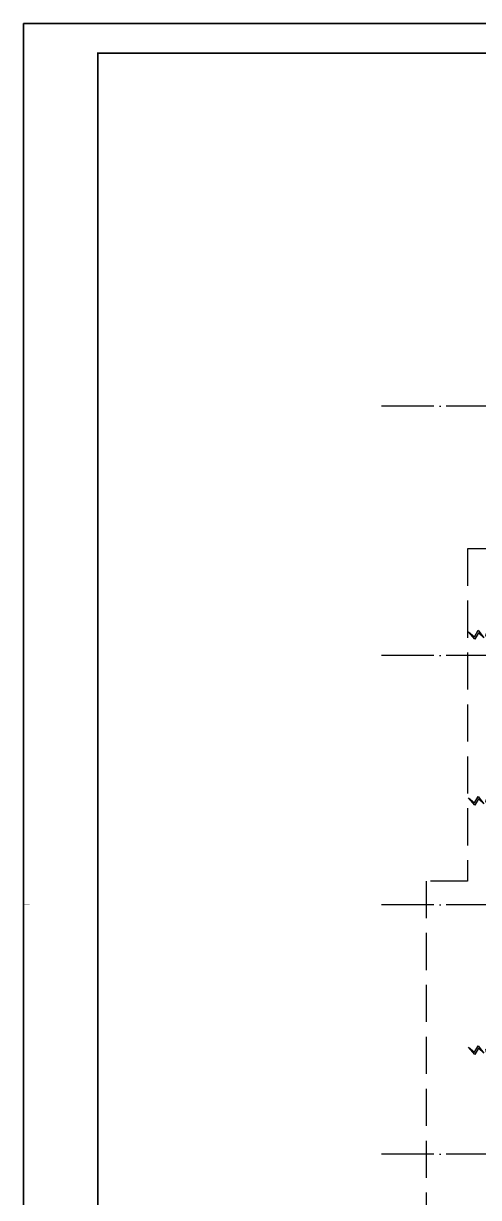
# Model space of a CAD drawing. Extents: x -186750 to 855523, y -12902 to 560425.
# Drawn here: x 687321 to 702639, y 6934 to 46500 of the extents above; entities that cross this region are included whole.
import ezdxf
from ezdxf.xclip import XClip

# ---------------------------------------------------------------- set-up
doc = ezdxf.new("R2010")
doc.units = 0
doc.header["$LTSCALE"] = 1000
doc.header["$MEASUREMENT"] = 0
doc.header["$XCLIPFRAME"] = 0
for name, pattern in [('104-10 轴网$0$DOTE', [2.4200000000000004, 2, -0.2, 0.02, -0.2]), ('8#楼幕墙$0$109-34 轴网$0$L1$0$$AUDIT_BAD_LTYPE1', [0]), ('8#楼幕墙$0$DASH', [0.35, 0.25, -0.1]), ('X-104 8#10#平面$0$109-34 轴网$0$L1$0$$AUDIT_BAD_LTYPE1', [0]), ('X-104 8#10#平面$0$DASH', [0.35, 0.25, -0.1])]:
    doc.linetypes.add(name, pattern=pattern)
for name, color, linetype in [('104-10 轴网$0$A_AXIS-轴线', 252, '104-10 轴网$0$DOTE'), ('8#楼幕墙$0$A-C_玻璃幕墙', 140, 'Continuous'), ('8#楼幕墙$0$A-C_窗b', 191, 'Continuous'), ('X-104 8#10#平面$0$A-O_屋面', 201, 'Continuous')]:
    doc.layers.add(name, color=color, linetype=linetype)
doc.layers.add('8#楼幕墙$0$04-不打印_辅助线', color=165, linetype='Continuous', plot=False)
doc.layers.add('8#楼幕墙$0$04-电动窗', color=1, linetype='Continuous', plot=False)

# ---------------------------------------------------------------- blocks, each defined once
blk = doc.blocks.new('图框-A1')
for points, const_width in [([(5.684341886080801e-13, 0), (841.0000000000002, 0), (841.0000000000002, 594), (5.684341886080801e-13, 594)], 0.05), ([(765.9999999999966, 584), (25.00000000000045, 584), (25.00000000000045, 10), (766.0000000000002, 10)], 0.5)]:
    blk.add_lwpolyline(points, close=True, dxfattribs=dict(const_width=const_width))
at = {"const_width": 0.05}
blk.add_lwpolyline([(5.684341886080801e-13, 297), (2.000000000000568, 297)], dxfattribs=at)
blk = doc.blocks.new('104-10 轴网')
at = {"layer": '104-10 轴网$0$A_AXIS-轴线', "linetype": '104-10 轴网$0$DOTE'}
for p, q in [((168929.5977508623, 33599.99999999987), (113929.5977508621, 33599.99999999983)), ((168929.5977508623, 25199.99999999987), (113929.5977508621, 25199.99999999982)), ((168929.5977508623, 16799.99999999987), (113929.5977508621, 16799.99999999982)), ((168929.5977508623, 8399.999999999873), (113929.5977508621, 8399.999999999822))]:
    blk.add_line(p, q, dxfattribs=at)
at = {"layer": 'Defpoints'}
blk.add_lwpolyline([(104379.5977508624, 45500.00000000001), (178479.5977508625, 45499.99999999999), (178479.5977508625, -11900.00000000001), (104379.5977508624, -11899.99999999996)], close=True, dxfattribs=at)
blk = doc.blocks.new('104-8910 结构')
at = {"layer": 'Defpoints'}
blk.add_lwpolyline([(-19000, -118200), (61000, -118200.0000000002), (60999.99999999996, 41799.99999999983), (-19000, 41799.99999999996)], close=True, dxfattribs=at)
blk = doc.blocks.new('8#楼幕墙$0$$TCHSYS$WIN2D')
for p, q in [((-0.5, 0.5), (0.5, 0.5)), ((-0.5, 0.5), (-0.4999999999999999, -0.5)), ((0.5, 0.5), (0.4999999999999998, -0.5)), ((0.5, 0.1666666666666666), (-0.5, 0.1666666666666666)), ((0.5, -0.1666666666666667), (-0.5, -0.1666666666666667)), ((-0.4999999999999999, -0.5), (0.5, -0.5))]:
    blk.add_line(p, q)
blk = doc.blocks.new('8#楼幕墙$0$开启扇')
at = {"layer": '8#楼幕墙$0$04-电动窗'}
h = blk.add_hatch(color=1, dxfattribs=at)
h.dxf.hatch_style = 1
h.paths.add_polyline_path([(771.2538212353829, 399.4187931009801), (600.4963348774836, 588.0845509109495), (817.000029503055, 705.4227948976622), (568.9130649687795, 925.0510056701896), (737.6166181836743, 715.3361196324695), (521.1129235581029, 597.9978756457567)])
at = {"linetype": '8#楼幕墙$0$DASH'}
blk.add_lwpolyline([(0, 49.99999999714782), (670, 349.9999999971478), (1340, 49.99999999714782)], dxfattribs=at)
at = {"layer": '8#楼幕墙$0$04-电动窗', "color": 1}
blk.add_lwpolyline([(771.2538212353829, 399.4187931009801), (600.4963348774836, 588.0845509109495), (817.000029503055, 705.4227948976622), (568.9130649687795, 925.0510056701896), (737.6166181836743, 715.3361196324695), (521.1129235581029, 597.9978756457567), (771.2538212353829, 399.4187931009801)], close=True, dxfattribs=at)
at = {"xscale": -1340, "yscale": 300, "zscale": 1340, "rotation": 180}
blk.add_blockref('8#楼幕墙$0$$TCHSYS$WIN2D', (670, -100), dxfattribs=at)
blk = doc.blocks.new('8#楼幕墙')
at = {"layer": '8#楼幕墙$0$04-不打印_辅助线'}
blk.add_lwpolyline([(-18549.99999999977, -12899.99999999965), (65550.00000000023, -12899.99999999942), (65550.00000000023, 46500.00000000058), (-18549.99999999977, 46500.00000000041)], close=True, dxfattribs=at)
at = {"layer": '8#楼幕墙$0$A-C_玻璃幕墙', "linetype": '8#楼幕墙$0$109-34 轴网$0$L1$0$$AUDIT_BAD_LTYPE1', "xscale": -1, "rotation": 90}
for p in [(-2649.999999978449, 26570.00000000594), (-2650.000000002561, 12570.00000000547)]:
    blk.add_blockref('8#楼幕墙$0$开启扇', p, dxfattribs=at)
at = {"layer": '8#楼幕墙$0$A-C_窗b', "color": 4, "linetype": '8#楼幕墙$0$109-34 轴网$0$L1$0$$AUDIT_BAD_LTYPE1', "xscale": -1, "rotation": 90}
blk.add_blockref('8#楼幕墙$0$开启扇', (-2650.00000000291, 20970.00000000617), dxfattribs=at)
blk = doc.blocks.new('X-104 8#10#平面')
at = {"linetype": 'X-104 8#10#平面$0$109-34 轴网$0$L1$0$$AUDIT_BAD_LTYPE1'}
blk.add_lwpolyline([(177306.9507218329, 46500.00000000003), (177306.9507218329, -12899.99999999997), (93206.95072183292, -12899.99999999994), (93206.95072183292, 46500.00000000003)], close=True, dxfattribs=at)
at = {"layer": 'X-104 8#10#平面$0$A-O_屋面', "linetype": 'X-104 8#10#平面$0$DASH', "ltscale": 5}
blk.add_lwpolyline([(154556.950721833, 38599.99999999971), (136156.950721833, 38599.99999999971), (136156.950721833, 37199.99999999971), (124956.950721833, 37199.99999999971), (124956.950721833, 30199.99999999971), (119356.950721833, 30199.99999999971), (119356.9507218294, 28799.99999999808), (108156.950721833, 28799.99999999971), (108156.950721833, 17599.99999999971), (106756.950721833, 17599.99999999974), (106756.9507218329, -3603.639836526272), (106756.9507218329, -3600.000000000291), (120956.9507218329, -3600.000000000291), (120956.9507229977, -2699.999986043171), (131256.9507218296, -2699.999986043025), (131256.9507440771, -800.000000000291), (132156.950721833, -800.000000000291), (132156.950721833, 11799.99999999971), (139156.950721833, 11799.99999999968)], dxfattribs=at)
at = {"linetype": 'X-104 8#10#平面$0$109-34 轴网$0$L1$0$$AUDIT_BAD_LTYPE1'}
ref = blk.add_blockref('8#楼幕墙', (111756.9507218327, -1.455191522836685e-10), dxfattribs=at)
XClip(ref).set_block_clipping_path([(-18549.999999999476, -12899.999999999882), (65550.0000000003, 284100.0000000003)])
at = {"xscale": 100, "yscale": 100, "zscale": 100}
for p in [(93206.95072183316, 46500.00000000009), (93206.95072183292, -12899.99999999994)]:
    blk.add_blockref('图框-A1', p, dxfattribs=at)
at = {"linetype": 'X-104 8#10#平面$0$109-34 轴网$0$L1$0$$AUDIT_BAD_LTYPE1'}
ref = blk.add_blockref('104-10 轴网', (-8672.647029029395, 2.91038304567337e-11), dxfattribs=at)
XClip(ref).set_block_clipping_path([(104379.59775086239, -11899.999999999955), (178479.5977508624, 45500.000000000044)])
ref = blk.add_blockref('104-8910 结构', (153886.9507218331, -72700.0000000005), dxfattribs=dict(at, rotation=180))
XClip(ref).set_block_clipping_path([(-15919.999999999593, -118200.00000000006), (58180.00000000029, -60800.00000000007)])

msp = doc.modelspace()

# ---------------------------------------------------------------- linework, layer by layer
msp.add_lwpolyline([(687323.3643038283, -12899.9999999971), (771423.3643038284, -12899.9999999971), (771423.3643038284, 46500.00000000325), (687323.3643038283, 46500.00000000325)], close=True)

# ---------------------------------------------------------------- block references
msp.add_blockref('X-104 8#10#平面', (594116.4135819954, 2.701728651945793e-09))

doc.saveas('drawing.dxf')
